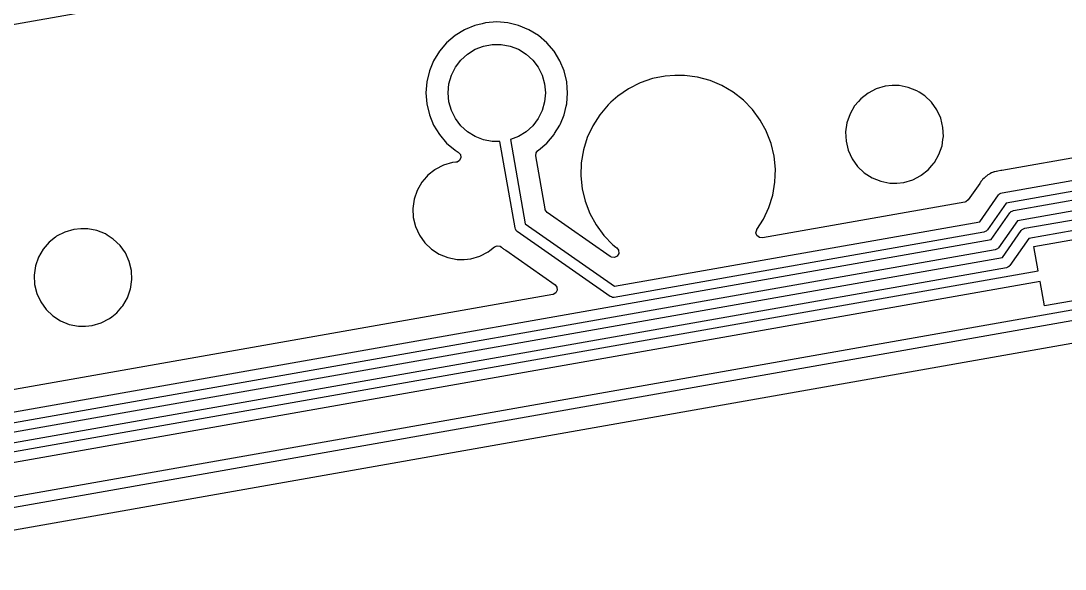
# Model space of a CAD drawing. Extents: x -140 to 29, y -83 to 10.
# Drawn here: x -83.09 to -58.95, y -32.19 to -19.52 of the extents above; entities that cross this region are included whole.
import ezdxf

# ---------------------------------------------------------------- set-up
doc = ezdxf.new("R2010")
doc.units = 0
doc.layers.add('BLACK', color=7, linetype='CONTINUOUS')

msp = doc.modelspace()

# ---------------------------------------------------------------- linework, layer by layer
at = {"layer": 'BLACK', "linetype": 'CONTINUOUS'}
for p, q in [((-83.6768, -19.6711), (-67.9729, -16.9021)), ((-72.0881, -19.5447), (-72.3444, -19.5649)), ((-71.8317, -19.5649), (-72.0881, -19.5447)), ((-72.0881, -19.5447), (-72.0881, -19.5447)), ((-72.832, -19.7233), (-73.0512, -19.8576)), ((-72.8154, -19.7164), (-72.832, -19.7233)), ((-72.5944, -19.6249), (-72.8154, -19.7164)), ((-72.4234, -19.5838), (-72.5944, -19.6249)), ((-72.3444, -19.5649), (-72.4234, -19.5838)), ((-71.5817, -19.6249), (-71.8317, -19.5649)), ((-71.3442, -19.7233), (-71.5817, -19.6249)), ((-71.1249, -19.8576), (-71.3442, -19.7233)), ((-73.2467, -20.0246), (-73.4137, -20.2201)), ((-73.0512, -19.8576), (-73.2467, -20.0246)), ((-73.0512, -19.8576), (-73.0512, -19.8576)), ((-73.0512, -19.8576), (-73.0512, -19.8576)), ((-70.9294, -20.0246), (-71.1249, -19.8576)), ((-71.1249, -19.8576), (-71.1249, -19.8576)), ((-70.7625, -20.2201), (-70.9294, -20.0246)), ((-73.4137, -20.2201), (-73.548, -20.4394)), ((-73.4137, -20.2201), (-73.4137, -20.2201)), ((-72.766, -20.2855), (-72.5895, -20.1762)), ((-72.5895, -20.1762), (-72.3959, -20.1012)), ((-72.3959, -20.1012), (-72.1919, -20.0631)), ((-72.1919, -20.0631), (-71.9843, -20.0631)), ((-71.9843, -20.0631), (-71.7802, -20.1012)), ((-71.7802, -20.1012), (-71.5866, -20.1762)), ((-71.5866, -20.1762), (-71.4101, -20.2855)), ((-70.7624, -20.2201), (-70.7625, -20.2201)), ((-70.6281, -20.4394), (-70.7624, -20.2201)), ((-73.548, -20.4394), (-73.6464, -20.6769)), ((-73.0446, -20.591), (-72.9194, -20.4253)), ((-72.9194, -20.4253), (-72.766, -20.2855)), ((-71.4101, -20.2855), (-71.2567, -20.4253)), ((-71.2567, -20.4253), (-71.1316, -20.591)), ((-70.5297, -20.6769), (-70.6281, -20.4394)), ((-73.6464, -20.6769), (-73.7064, -20.9269)), ((-73.1371, -20.7769), (-73.0446, -20.591)), ((-71.1316, -20.591), (-71.039, -20.7769)), ((-70.4697, -20.9269), (-70.5297, -20.6769)), ((-73.7064, -20.9269), (-73.7266, -21.1833)), ((-73.2131, -21.1833), (-73.1939, -20.9765)), ((-73.1939, -20.9765), (-73.1371, -20.7769)), ((-71.039, -20.7769), (-70.9822, -20.9765)), ((-70.9822, -20.9765), (-70.9631, -21.1833)), ((-70.4588, -21.0653), (-70.4697, -20.9269)), ((-68.773, -20.9521), (-69.0412, -21.0877)), ((-68.4892, -20.8536), (-68.773, -20.9521)), ((-68.1947, -20.7937), (-68.4892, -20.8536)), ((-68.4892, -20.8536), (-68.4892, -20.8536)), ((-67.9699, -20.7787), (-68.1947, -20.7937)), ((-68.1947, -20.7937), (-68.1947, -20.7937)), ((-68.1947, -20.7937), (-68.1947, -20.7937)), ((-67.7446, -20.7787), (-67.9699, -20.7787)), ((-67.4468, -20.8187), (-67.7446, -20.7787)), ((-67.157, -20.8981), (-67.4468, -20.8187)), ((-67.4468, -20.8187), (-67.4468, -20.8187)), ((-67.4468, -20.8187), (-67.4468, -20.8187)), ((-66.8804, -21.0154), (-67.157, -20.8981)), ((-67.157, -20.8981), (-67.157, -20.8981)), ((-73.7266, -21.1833), (-73.7064, -21.4396)), ((-73.1939, -21.39), (-73.2131, -21.1833)), ((-70.9631, -21.1833), (-70.9822, -21.39)), ((-70.4697, -21.4396), (-70.4495, -21.1833)), ((-70.4495, -21.1833), (-70.4588, -21.0653)), ((-69.0412, -21.0877), (-69.289, -21.2577)), ((-66.6218, -21.1685), (-66.8804, -21.0154)), ((-66.8804, -21.0154), (-66.8804, -21.0154)), ((-66.8804, -21.0154), (-66.8804, -21.0154)), ((-66.6218, -21.1686), (-66.6218, -21.1685)), ((-66.386, -21.3548), (-66.6218, -21.1686)), ((-63.5033, -21.1898), (-63.6723, -21.3227)), ((-63.3123, -21.0913), (-63.5033, -21.1898)), ((-63.5033, -21.1898), (-63.5033, -21.1898)), ((-63.106, -21.0307), (-63.3123, -21.0913)), ((-62.9457, -21.0154), (-63.106, -21.0307)), ((-63.106, -21.0307), (-63.106, -21.0307)), ((-63.106, -21.0307), (-63.106, -21.0307)), ((-63.106, -21.0307), (-63.106, -21.0307)), ((-63.106, -21.0307), (-63.106, -21.0307)), ((-62.7846, -21.0154), (-62.9457, -21.0154)), ((-62.9457, -21.0154), (-62.9457, -21.0154)), ((-62.5735, -21.0561), (-62.7846, -21.0154)), ((-62.7846, -21.0154), (-62.7846, -21.0154)), ((-62.3764, -21.135), (-62.5735, -21.0561)), ((-62.374, -21.136), (-62.3764, -21.135)), ((-62.3252, -21.1674), (-62.374, -21.136)), ((-62.1932, -21.2522), (-62.3252, -21.1674)), ((-73.7064, -21.4396), (-73.6464, -21.6896)), ((-73.1371, -21.5897), (-73.1939, -21.39)), ((-70.9822, -21.39), (-71.039, -21.5897)), ((-70.4814, -21.4884), (-70.4697, -21.4396)), ((-69.5118, -21.4593), (-69.7058, -21.6888)), ((-69.4469, -21.4005), (-69.5118, -21.4593)), ((-69.5118, -21.4593), (-69.5118, -21.4593)), ((-69.289, -21.2577), (-69.4469, -21.4005)), ((-69.289, -21.2577), (-69.289, -21.2577)), ((-69.289, -21.2577), (-69.289, -21.2577)), ((-66.1771, -21.5708), (-66.386, -21.3548)), ((-66.386, -21.3548), (-66.386, -21.3548)), ((-63.813, -21.4851), (-63.9205, -21.6713)), ((-63.7253, -21.3839), (-63.813, -21.4851)), ((-63.6723, -21.3227), (-63.7253, -21.3839)), ((-63.6723, -21.3227), (-63.6723, -21.3227)), ((-63.6723, -21.3227), (-63.6723, -21.3227)), ((-62.0376, -21.4005), (-62.1932, -21.2522)), ((-61.9129, -21.5756), (-62.0376, -21.4005)), ((-62.0376, -21.4005), (-62.0376, -21.4005)), ((-73.6464, -21.6896), (-73.548, -21.9271)), ((-73.0446, -21.7755), (-73.1371, -21.5897)), ((-71.039, -21.5897), (-71.1316, -21.7755)), ((-70.6174, -21.9012), (-70.5297, -21.6896)), ((-70.5297, -21.6896), (-70.4814, -21.4884)), ((-69.7058, -21.6888), (-69.8675, -21.942)), ((-69.7058, -21.6888), (-69.7058, -21.6888)), ((-65.9989, -21.8127), (-66.1771, -21.5708)), ((-63.9205, -21.6713), (-63.9908, -21.8744)), ((-61.8236, -21.7711), (-61.9129, -21.5756)), ((-73.548, -21.9271), (-73.4137, -22.1464)), ((-72.9194, -21.9412), (-73.0446, -21.7755)), ((-72.766, -22.081), (-72.9194, -21.9412)), ((-71.2567, -21.9412), (-71.4101, -22.081)), ((-71.1316, -21.7755), (-71.2567, -21.9412)), ((-70.749, -22.1244), (-70.6281, -21.9271)), ((-70.6281, -21.9271), (-70.6174, -21.9012)), ((-69.8767, -21.9618), (-69.994, -22.2146)), ((-69.8675, -21.942), (-69.8767, -21.9618)), ((-69.8675, -21.942), (-69.8675, -21.942)), ((-69.8675, -21.942), (-69.8675, -21.942)), ((-65.8544, -22.0762), (-65.9989, -21.8127)), ((-63.9908, -21.8744), (-64.0214, -22.0871)), ((-61.7729, -21.98), (-61.8236, -21.7711)), ((-73.4137, -22.1464), (-73.2467, -22.3419)), ((-72.5895, -22.1903), (-72.766, -22.081)), ((-72.3959, -22.2653), (-72.5895, -22.1903)), ((-71.5866, -22.1903), (-71.771, -22.2617)), ((-71.4101, -22.081), (-71.5866, -22.1903)), ((-70.9294, -22.3419), (-70.7625, -22.1464)), ((-70.7625, -22.1464), (-70.7624, -22.1464)), ((-70.7624, -22.1464), (-70.749, -22.1244)), ((-65.8502, -22.0871), (-65.8544, -22.0762)), ((-65.7464, -22.3566), (-65.8502, -22.0871)), ((-64.0214, -22.0871), (-64.0112, -22.3018)), ((-61.7627, -22.1947), (-61.7729, -21.98)), ((-61.7729, -21.98), (-61.7729, -21.98)), ((-61.7719, -22.2588), (-61.7627, -22.1947)), ((-73.2467, -22.3419), (-73.0512, -22.5089)), ((-72.1919, -22.3035), (-72.3959, -22.2653)), ((-72.0175, -22.3035), (-72.1919, -22.3035)), ((-71.6645, -24.3051), (-72.0175, -22.3035)), ((-71.771, -22.2617), (-71.4273, -24.2107)), ((-71.1249, -22.5089), (-70.9294, -22.3419)), ((-69.994, -22.2146), (-70.083, -22.5016)), ((-69.994, -22.2146), (-69.994, -22.2146)), ((-69.994, -22.2146), (-69.994, -22.2146)), ((-65.6768, -22.6489), (-65.7464, -22.3566)), ((-64.0112, -22.3018), (-63.9605, -22.5107)), ((-61.8636, -22.6106), (-61.7933, -22.4075)), ((-61.7933, -22.4075), (-61.793, -22.405)), ((-61.793, -22.405), (-61.7719, -22.2588)), ((-56.1338, -22.2216), (-60.41, -22.9756)), ((-73.0512, -22.5089), (-72.9769, -22.5544)), ((-72.9769, -22.5544), (-72.9292, -22.6071)), ((-72.9176, -22.6771), (-72.9457, -22.7423)), ((-72.9292, -22.6071), (-72.9176, -22.6771)), ((-71.1878, -22.641), (-71.1799, -22.5704)), ((-70.9722, -23.8636), (-71.1878, -22.641)), ((-71.1799, -22.5704), (-71.1351, -22.5153)), ((-71.1351, -22.5153), (-71.1295, -22.5117)), ((-71.1295, -22.5117), (-71.125, -22.5089)), ((-71.125, -22.5089), (-71.1249, -22.5089)), ((-70.083, -22.5016), (-70.133, -22.7979)), ((-65.6467, -22.9479), (-65.6768, -22.6489)), ((-63.9605, -22.5107), (-63.8712, -22.7062)), ((-61.9701, -22.795), (-61.8636, -22.6106)), ((-61.8636, -22.6106), (-61.8636, -22.6106)), ((-73.3179, -22.8556), (-73.509, -22.9541)), ((-73.1117, -22.795), (-73.3179, -22.8556)), ((-73.0307, -22.7873), (-73.1117, -22.795)), ((-73.1117, -22.795), (-73.1117, -22.795)), ((-73.1117, -22.795), (-73.1117, -22.795)), ((-73.1117, -22.795), (-73.1117, -22.795)), ((-73.1117, -22.795), (-73.1117, -22.795)), ((-73.0046, -22.782), (-73.0307, -22.7873)), ((-72.9457, -22.7423), (-73.0046, -22.782)), ((-70.133, -22.7979), (-70.143, -23.0982)), ((-63.8712, -22.7062), (-63.7465, -22.8813)), ((-63.7465, -22.8813), (-63.591, -23.0297)), ((-62.1118, -22.9592), (-62.0276, -22.862)), ((-62.0276, -22.862), (-61.9711, -22.7968)), ((-61.9711, -22.7968), (-61.9701, -22.795)), ((-60.4042, -23.4909), (-56.0132, -22.7167)), ((-73.7127, -23.1271), (-73.8187, -23.2494)), ((-73.6779, -23.0869), (-73.7127, -23.1271)), ((-73.5155, -22.9592), (-73.6779, -23.0869)), ((-73.6779, -23.0869), (-73.6779, -23.0869)), ((-73.6779, -23.0869), (-73.6779, -23.0869)), ((-73.509, -22.9541), (-73.5155, -22.9592)), ((-70.143, -23.0982), (-70.113, -23.3972)), ((-65.6568, -23.2482), (-65.6515, -23.0921)), ((-65.6515, -23.0921), (-65.6467, -22.9479)), ((-65.6467, -22.9479), (-65.6467, -22.9479)), ((-65.6467, -22.9479), (-65.6467, -22.9479)), ((-65.6467, -22.9479), (-65.6467, -22.9479)), ((-63.591, -23.0297), (-63.4101, -23.1459)), ((-63.4101, -23.1459), (-63.2106, -23.2258)), ((-62.4718, -23.1906), (-62.2808, -23.0921)), ((-62.2808, -23.0921), (-62.2743, -23.0869)), ((-62.2743, -23.0869), (-62.1118, -22.9592)), ((-62.1118, -22.9592), (-62.1118, -22.9592)), ((-62.1118, -22.9592), (-62.1118, -22.9592)), ((-60.8198, -23.1544), (-60.8556, -23.1851)), ((-60.8154, -23.1504), (-60.8198, -23.1544)), ((-60.7827, -23.1164), (-60.8154, -23.1504)), ((-60.7826, -23.1164), (-60.7827, -23.1164)), ((-60.7827, -23.1164), (-60.7827, -23.1164)), ((-60.7654, -23.1058), (-60.7826, -23.1164)), ((-60.7494, -23.0941), (-60.7654, -23.1058)), ((-60.734, -23.081), (-60.7494, -23.0941)), ((-60.6917, -23.0601), (-60.734, -23.081)), ((-60.6865, -23.0573), (-60.6917, -23.0601)), ((-60.6463, -23.0325), (-60.6865, -23.0573)), ((-60.627, -23.0265), (-60.6463, -23.0325)), ((-60.6463, -23.0325), (-60.6463, -23.0325)), ((-60.6086, -23.0192), (-60.627, -23.0265)), ((-60.5982, -23.0141), (-60.6086, -23.0192)), ((-60.5904, -23.0103), (-60.5982, -23.0141)), ((-60.5442, -23.0006), (-60.5904, -23.0103)), ((-60.5904, -23.0103), (-60.5904, -23.0103)), ((-60.5385, -22.9992), (-60.5442, -23.0006)), ((-60.5357, -22.9983), (-60.5385, -22.9992)), ((-60.5318, -22.9971), (-60.5357, -22.9983)), ((-60.5024, -22.9919), (-60.5318, -22.9971)), ((-60.5318, -22.9971), (-60.5318, -22.9971)), ((-60.4338, -22.9776), (-60.5024, -22.9919)), ((-60.4258, -22.9769), (-60.4338, -22.9776)), ((-60.41, -22.9756), (-60.4259, -22.9766)), ((-60.4259, -22.9766), (-60.4258, -22.9769)), ((-56.0207, -22.9719), (-60.3098, -23.7282)), ((-73.8187, -23.2494), (-73.9262, -23.4355)), ((-70.113, -23.3972), (-70.0433, -23.6895)), ((-65.7067, -23.5445), (-65.6568, -23.2482)), ((-65.6568, -23.2482), (-65.6568, -23.2482)), ((-63.2106, -23.2258), (-62.9995, -23.2664)), ((-62.9995, -23.2664), (-62.9995, -23.2664)), ((-62.9995, -23.2664), (-62.8384, -23.2664)), ((-62.8384, -23.2664), (-62.6781, -23.2511)), ((-62.8384, -23.2664), (-62.8384, -23.2664)), ((-62.8384, -23.2664), (-62.8384, -23.2664)), ((-62.8384, -23.2664), (-62.8384, -23.2664)), ((-62.6781, -23.2511), (-62.4718, -23.1906)), ((-62.6781, -23.2511), (-62.6781, -23.2511)), ((-62.6781, -23.2511), (-62.6781, -23.2511)), ((-62.4718, -23.1906), (-62.4718, -23.1906)), ((-62.4718, -23.1906), (-62.4718, -23.1906)), ((-60.9203, -23.2776), (-61.1862, -23.6574)), ((-60.9171, -23.2726), (-60.9203, -23.2776)), ((-60.9169, -23.2721), (-60.9171, -23.2726)), ((-60.905, -23.2511), (-60.9169, -23.2721)), ((-60.8938, -23.2315), (-60.905, -23.2511)), ((-60.8798, -23.217), (-60.8938, -23.2315)), ((-60.8938, -23.2315), (-60.8938, -23.2315)), ((-60.8672, -23.2017), (-60.8798, -23.217)), ((-60.8556, -23.1851), (-60.8672, -23.2017)), ((-60.1425, -23.9017), (-56.1186, -23.1922)), ((-73.9965, -23.6386), (-74.027, -23.8514)), ((-73.9262, -23.4355), (-73.9965, -23.6386)), ((-65.7958, -23.8315), (-65.7067, -23.5445)), ((-61.1862, -23.6574), (-61.2417, -23.7017)), ((-60.9204, -24.1643), (-60.4849, -23.5423)), ((-60.4849, -23.5423), (-60.4697, -23.5261)), ((-60.4697, -23.5261), (-60.4674, -23.5222)), ((-60.4674, -23.5222), (-60.4649, -23.521)), ((-60.4649, -23.521), (-60.4606, -23.5164)), ((-60.4606, -23.5164), (-60.432, -23.5047)), ((-60.432, -23.5047), (-60.4042, -23.4909)), ((-56.1262, -23.4474), (-60.0481, -24.1389)), ((-104.922, -34.3331), (-44.9613, -23.7604)), ((-74.027, -23.8514), (-74.0168, -24.0661)), ((-70.9647, -23.8895), (-70.9722, -23.8636)), ((-70.9204, -23.9449), (-70.9647, -23.8895)), ((-70.0433, -23.6895), (-69.9353, -23.9699)), ((-61.2676, -23.7092), (-65.9462, -24.5341)), ((-65.9222, -24.1041), (-65.7958, -23.8315)), ((-65.7958, -23.8315), (-65.7958, -23.8315)), ((-61.2417, -23.7017), (-61.2676, -23.7092)), ((-60.3098, -23.7282), (-60.7453, -24.3501)), ((-59.8808, -24.3125), (-56.224, -23.6677)), ((-44.9287, -24.0085), (-104.828, -34.5703)), ((-74.0168, -24.0661), (-73.9661, -24.275)), ((-69.4632, -24.9653), (-70.9204, -23.9449)), ((-69.9353, -23.9699), (-69.7909, -24.2334)), ((-66.0743, -24.3423), (-65.9222, -24.1041)), ((-60.6587, -24.5751), (-60.2232, -23.9531)), ((-60.0481, -24.1389), (-60.4836, -24.7609)), ((-60.2232, -23.9531), (-60.208, -23.9369)), ((-60.208, -23.9369), (-60.2056, -23.933)), ((-60.2056, -23.933), (-60.2032, -23.9318)), ((-60.2032, -23.9318), (-60.1989, -23.9272)), ((-60.1989, -23.9272), (-60.1703, -23.9155)), ((-60.1703, -23.9155), (-60.1425, -23.9017)), ((-56.2316, -23.9229), (-59.7864, -24.5497)), ((-81.8666, -24.3387), (-82.0729, -24.3993)), ((-81.7063, -24.3234), (-81.8666, -24.3387)), ((-81.8666, -24.3387), (-81.8666, -24.3387)), ((-81.8666, -24.3387), (-81.8666, -24.3387)), ((-81.8666, -24.3387), (-81.8666, -24.3387)), ((-81.8666, -24.3387), (-81.8666, -24.3387)), ((-81.5452, -24.3234), (-81.7063, -24.3234)), ((-81.7063, -24.3234), (-81.7063, -24.3234)), ((-81.3341, -24.3641), (-81.5452, -24.3234)), ((-81.5452, -24.3234), (-81.5452, -24.3234)), ((-81.1369, -24.4431), (-81.3341, -24.3641)), ((-73.9661, -24.275), (-73.8768, -24.4705)), ((-71.6508, -24.3328), (-71.6645, -24.3051)), ((-71.6391, -24.3615), (-71.6508, -24.3328)), ((-71.6345, -24.3658), (-71.6391, -24.3615)), ((-71.6332, -24.3682), (-71.6345, -24.3658)), ((-71.6294, -24.3705), (-71.6332, -24.3682)), ((-71.6131, -24.3858), (-71.6294, -24.3705)), ((-71.4273, -24.2107), (-69.3667, -25.6536)), ((-69.7909, -24.2334), (-69.6127, -24.4754)), ((-69.3667, -25.6536), (-60.9204, -24.1643)), ((-66.094, -24.414), (-66.0762, -24.3453)), ((-66.0762, -24.3453), (-66.0743, -24.3423)), ((-60.7697, -24.3761), (-60.7983, -24.3878)), ((-60.7654, -24.3715), (-60.7697, -24.3761)), ((-60.7629, -24.3702), (-60.7654, -24.3715)), ((-60.7606, -24.3664), (-60.7629, -24.3702)), ((-60.7453, -24.3501), (-60.7606, -24.3664)), ((-60.397, -24.9859), (-59.9615, -24.3639)), ((-59.9615, -24.3639), (-59.9462, -24.3477)), ((-59.9462, -24.3477), (-59.9439, -24.3438)), ((-59.9439, -24.3438), (-59.9415, -24.3426)), ((-59.9415, -24.3426), (-59.9372, -24.338)), ((-59.9372, -24.338), (-59.9085, -24.3263)), ((-59.9085, -24.3263), (-59.8808, -24.3125)), ((-104.48, -35.0254), (-44.895, -24.5189)), ((-87.606, -29.3266), (-60.6587, -24.5751)), ((-82.2883, -24.517), (-82.4329, -24.6307)), ((-82.2639, -24.4978), (-82.2883, -24.517)), ((-82.0729, -24.3993), (-82.2639, -24.4978)), ((-81.1346, -24.444), (-81.1369, -24.4431)), ((-81.0933, -24.4705), (-81.1346, -24.444)), ((-80.9537, -24.5602), (-81.0933, -24.4705)), ((-80.7982, -24.7085), (-80.9537, -24.5602)), ((-73.8768, -24.4705), (-73.7522, -24.6456)), ((-69.4677, -25.8881), (-71.6131, -24.3858)), ((-69.6127, -24.4754), (-69.4038, -24.6914)), ((-60.826, -24.4015), (-69.3743, -25.9088)), ((-66.0719, -24.4815), (-66.094, -24.414)), ((-66.0168, -24.5263), (-66.0719, -24.4815)), ((-65.9462, -24.5341), (-66.0168, -24.5263)), ((-60.7983, -24.3878), (-60.826, -24.4015)), ((-59.7864, -24.5497), (-60.2219, -25.1717)), ((-59.6701, -24.7323), (-58.2943, -24.4897)), ((-60.5643, -24.8123), (-87.6135, -29.5818)), ((-82.5736, -24.7931), (-82.6811, -24.9793)), ((-82.4787, -24.6835), (-82.5736, -24.7931)), ((-82.4329, -24.6307), (-82.4787, -24.6835)), ((-82.4329, -24.6307), (-82.4329, -24.6307)), ((-82.4329, -24.6307), (-82.4329, -24.6307)), ((-80.6735, -24.8836), (-80.7982, -24.7085)), ((-80.7982, -24.7085), (-80.7982, -24.7085)), ((-73.7522, -24.6456), (-73.5966, -24.7939)), ((-73.5966, -24.7939), (-73.4158, -24.9101)), ((-72.4775, -24.9548), (-72.2864, -24.8563)), ((-72.2864, -24.8563), (-72.2467, -24.8251)), ((-72.2467, -24.8251), (-72.1414, -24.7423)), ((-72.1414, -24.7423), (-72.0755, -24.7159)), ((-72.0755, -24.7159), (-72.0058, -24.7293)), ((-72.0058, -24.7293), (-71.9771, -24.7521)), ((-71.9771, -24.7521), (-71.9762, -24.7511)), ((-71.9762, -24.7511), (-71.9703, -24.7565)), ((-71.9703, -24.7565), (-71.9703, -24.7565)), ((-71.9703, -24.7565), (-71.9537, -24.7681)), ((-71.9537, -24.7681), (-71.9385, -24.7806)), ((-71.9385, -24.7806), (-71.9239, -24.7947)), ((-71.9239, -24.7947), (-71.8914, -24.8132)), ((-71.8914, -24.8132), (-71.8829, -24.818)), ((-71.8829, -24.818), (-71.8779, -24.8212)), ((-71.8779, -24.8212), (-70.74, -25.6179)), ((-69.4038, -24.6914), (-69.3326, -24.7476)), ((-69.3326, -24.7476), (-69.3128, -24.7632)), ((-69.3128, -24.7632), (-69.2718, -24.8211)), ((-69.2718, -24.8211), (-69.2685, -24.892)), ((-60.5366, -24.7986), (-60.5643, -24.8123)), ((-60.508, -24.7869), (-60.5366, -24.7986)), ((-60.5037, -24.7822), (-60.508, -24.7869)), ((-60.5012, -24.781), (-60.5037, -24.7822)), ((-60.4989, -24.7772), (-60.5012, -24.781)), ((-60.4836, -24.7609), (-60.4989, -24.7772)), ((-59.5705, -25.2971), (-59.6701, -24.7323)), ((-93.0298, -30.7399), (-60.397, -24.9859)), ((-82.6811, -24.9793), (-82.7514, -25.1824)), ((-80.5842, -25.0791), (-80.6735, -24.8836)), ((-80.5335, -25.288), (-80.5842, -25.0791)), ((-73.4158, -24.9101), (-73.2162, -24.99)), ((-73.2162, -24.99), (-73.0052, -25.0307)), ((-73.0052, -25.0307), (-73.0052, -25.0307)), ((-73.0052, -25.0307), (-72.8441, -25.0307)), ((-72.8441, -25.0307), (-72.6837, -25.0154)), ((-72.8441, -25.0307), (-72.8441, -25.0307)), ((-72.8441, -25.0307), (-72.8441, -25.0307)), ((-72.8441, -25.0307), (-72.8441, -25.0307)), ((-72.6837, -25.0154), (-72.4775, -24.9548)), ((-72.6837, -25.0154), (-72.6837, -25.0154)), ((-72.6837, -25.0154), (-72.6837, -25.0154)), ((-72.4775, -24.9548), (-72.4775, -24.9548)), ((-72.4775, -24.9548), (-72.4775, -24.9548)), ((-69.438, -24.9789), (-69.4632, -24.9653)), ((-69.3673, -24.9858), (-69.438, -24.9789)), ((-69.3041, -24.9534), (-69.3673, -24.9858)), ((-69.2685, -24.892), (-69.3041, -24.9534)), ((-93.7, -31.3151), (-59.5705, -25.2971)), ((-60.3026, -25.2231), (-93.0374, -30.9951)), ((-82.7514, -25.1824), (-82.782, -25.3951)), ((-80.5233, -25.5027), (-80.5335, -25.288)), ((-80.5335, -25.288), (-80.5335, -25.288)), ((-60.2749, -25.2094), (-60.3026, -25.2231)), ((-60.2463, -25.1977), (-60.2749, -25.2094)), ((-60.242, -25.193), (-60.2463, -25.1977)), ((-60.2395, -25.1918), (-60.242, -25.193)), ((-60.2372, -25.188), (-60.2395, -25.1918)), ((-60.2219, -25.1717), (-60.2372, -25.188)), ((-59.5271, -25.5433), (-93.6566, -31.5613)), ((-82.782, -25.3951), (-82.7718, -25.6098)), ((-80.5478, -25.6734), (-80.5286, -25.5397)), ((-80.5286, -25.5397), (-80.5233, -25.5027)), ((-59.4275, -26.1081), (-59.5271, -25.5433)), ((-82.7718, -25.6098), (-82.7211, -25.8187)), ((-82.7211, -25.8187), (-82.6318, -26.0142)), ((-80.6242, -25.9186), (-80.5539, -25.7155)), ((-80.5539, -25.7155), (-80.5478, -25.6734)), ((-70.7204, -25.8074), (-70.7816, -25.8434)), ((-70.74, -25.6179), (-70.6957, -25.6734)), ((-70.6884, -25.744), (-70.7204, -25.8074)), ((-70.6957, -25.6734), (-70.6884, -25.744)), ((-70.7904, -25.8452), (-85.2781, -28.3998)), ((-82.6318, -26.0142), (-82.5071, -26.1893)), ((-80.7307, -26.103), (-80.6242, -25.9186)), ((-80.6242, -25.9186), (-80.6242, -25.9186)), ((-70.7816, -25.8434), (-70.7904, -25.8452)), ((-69.4383, -25.898), (-69.4677, -25.8881)), ((-69.4098, -25.9099), (-69.4383, -25.898)), ((-69.4035, -25.9097), (-69.4098, -25.9099)), ((-69.4009, -25.9106), (-69.4035, -25.9097)), ((-69.3966, -25.9095), (-69.4009, -25.9106)), ((-69.3743, -25.9088), (-69.3966, -25.9095)), ((-58.0518, -25.8655), (-59.4275, -26.1081)), ((-82.5071, -26.1893), (-82.3515, -26.3377)), ((-80.9881, -26.3581), (-80.8724, -26.2672)), ((-80.8724, -26.2672), (-80.7521, -26.1284)), ((-80.8724, -26.2672), (-80.8724, -26.2672)), ((-80.8724, -26.2672), (-80.8724, -26.2672)), ((-80.7521, -26.1284), (-80.7317, -26.1048)), ((-80.7317, -26.1048), (-80.7307, -26.103)), ((-82.3515, -26.3377), (-82.1707, -26.4539)), ((-82.1707, -26.4539), (-81.9712, -26.5338)), ((-81.9712, -26.5338), (-81.7601, -26.5744)), ((-81.4387, -26.5591), (-81.2324, -26.4986)), ((-81.2324, -26.4986), (-81.0414, -26.4001)), ((-81.2324, -26.4986), (-81.2324, -26.4986)), ((-81.2324, -26.4986), (-81.2324, -26.4986)), ((-81.0414, -26.4001), (-80.9881, -26.3581)), ((-81.7601, -26.5744), (-81.7601, -26.5744)), ((-81.7601, -26.5744), (-81.599, -26.5744)), ((-81.599, -26.5744), (-81.4387, -26.5591)), ((-81.599, -26.5744), (-81.599, -26.5744)), ((-81.599, -26.5744), (-81.599, -26.5744)), ((-81.599, -26.5744), (-81.599, -26.5744)), ((-81.4387, -26.5591), (-81.4387, -26.5591)), ((-81.4387, -26.5591), (-81.4387, -26.5591))]:
    msp.add_line(p, q, dxfattribs=at)

doc.saveas('drawing.dxf')
